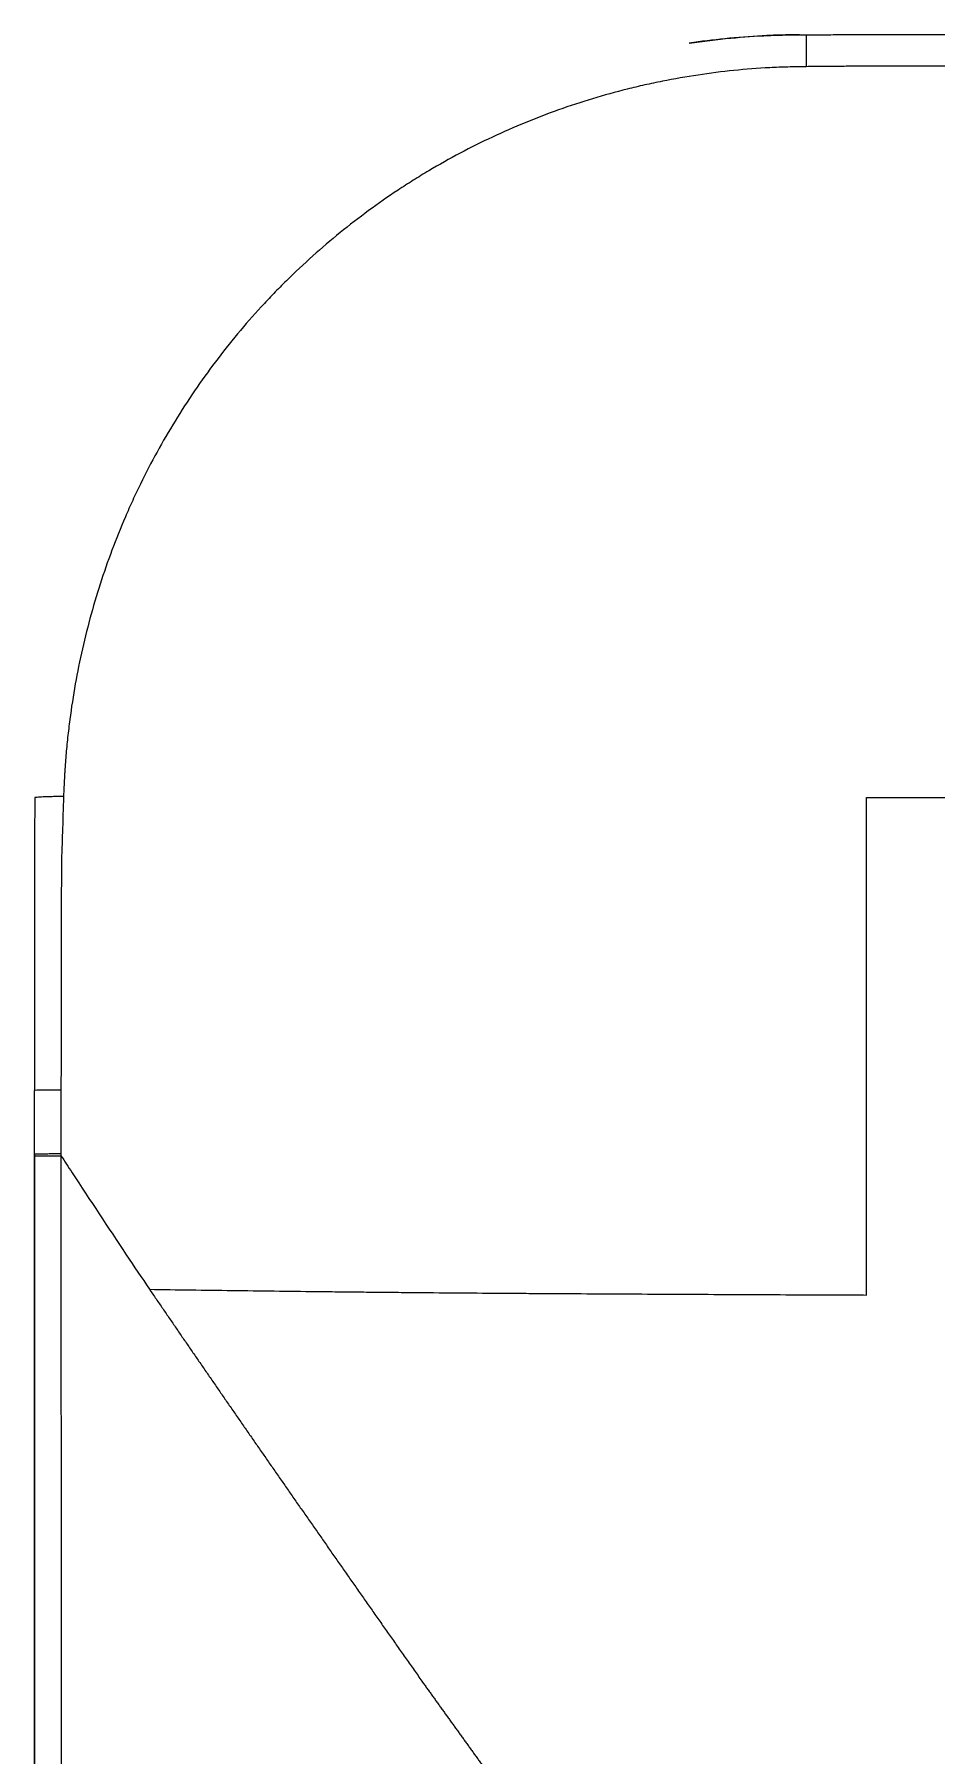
# Model space of a CAD drawing. Header units: inches. Extents: x 3778 to 56227, y -16914 to 35091.
# Drawn here: x 46528.6 to 46575, y -10638.1 to -10549.6 of the extents above; entities that cross this region are included whole.
import ezdxf

# ---------------------------------------------------------------- set-up
doc = ezdxf.new("R2010")
doc.units = ezdxf.units.IN
doc.header["$LTSCALE"] = 100
doc.header["$MEASUREMENT"] = 0
doc.layers.add('2-con', color=2, linetype='Continuous')
doc.layers.add('mark-B', color=2, linetype='Continuous', lineweight=20)

# ---------------------------------------------------------------- blocks, each defined once
blk = doc.blocks.new('무풍1way 일반')
at = {"layer": 'mark-B'}
blk.add_ellipse((598.086, -446.103), major_axis=(2.309, 0), ratio=0.009278, start_param=5.140828, end_param=6.269135, dxfattribs=at)
blk.add_ellipse((598.086, -446.103), major_axis=(2.309, 0), ratio=0.009278, start_param=5.140828, end_param=6.269135, dxfattribs=at)
for points, degree in [([(600.325, -40.672), (600.375, -174.728), (600.395, -308.782), (600.411, -442.837)], 3), ([(600.325, -40.672), (600.375, -174.728), (600.395, -308.782), (600.411, -442.837)], 3), ([(558.918, -435.587), (558.483, -435.586), (558.047, -435.584), (557.612, -435.582)], 3), ([(558.918, -435.587), (558.483, -435.586), (558.047, -435.584), (557.612, -435.582)], 3), ([(600.395, -442.837), (600.411, -442.837)], 1), ([(600.395, -442.837), (600.411, -442.837)], 1), ([(557.612, -461.163), (555.816, -461.163), (554.02, -461.163), (552.222, -461.163)], 3), ([(557.612, -461.163), (555.816, -461.163), (554.02, -461.163), (552.222, -461.163)], 3), ([(600.373, -461.165), (600.389, -461.165)], 1), ([(600.373, -461.165), (600.389, -461.165)], 1)]:
    blk.add_open_spline(points, degree=degree, dxfattribs=at)
for points, knots in [([(599.047, -442.747), (599.041, -409.249), (599.035, -375.75), (599.018, -308.753), (599.007, -275.254), (598.978, -208.257), (598.96, -174.758), (598.925, -124.51), (598.912, -107.761), (598.883, -74.262), (598.867, -57.513), (598.848, -40.763)], [0, 0, 0, 0, 0.25, 0.25, 0.5, 0.5, 0.75, 0.75, 0.875, 0.875, 1, 1, 1, 1]), ([(599.047, -442.747), (599.041, -409.249), (599.035, -375.75), (599.018, -308.753), (599.007, -275.254), (598.978, -208.257), (598.96, -174.758), (598.925, -124.51), (598.912, -107.761), (598.883, -74.262), (598.867, -57.513), (598.848, -40.763)], [0, 0, 0, 0, 0.25, 0.25, 0.5, 0.5, 0.75, 0.75, 0.875, 0.875, 1, 1, 1, 1]), ([(600.307, -40.746), (600.313, -57.496), (600.319, -74.245), (600.33, -107.743), (600.335, -124.493), (600.349, -174.741), (600.357, -208.239), (600.37, -275.236), (600.376, -308.735), (600.386, -375.731), (600.391, -409.23), (600.395, -442.728)], [0, 0, 0, 0, 0.125, 0.125, 0.25, 0.25, 0.5, 0.5, 0.75, 0.75, 1, 1, 1, 1]), ([(600.307, -40.746), (600.313, -57.496), (600.319, -74.245), (600.33, -107.743), (600.335, -124.493), (600.349, -174.741), (600.357, -208.239), (600.37, -275.236), (600.376, -308.735), (600.386, -375.731), (600.391, -409.23), (600.395, -442.728)], [0, 0, 0, 0, 0.125, 0.125, 0.25, 0.25, 0.5, 0.5, 0.75, 0.75, 1, 1, 1, 1]), ([(594.494, -435.876), (594.438, -435.793), (594.325, -435.628), (594.155, -435.38), (593.985, -435.131), (593.814, -434.882), (593.642, -434.632), (593.471, -434.382), (593.298, -434.131), (593.126, -433.88), (592.953, -433.627), (592.779, -433.375), (592.605, -433.122), (592.43, -432.868), (592.255, -432.613), (592.08, -432.358), (591.904, -432.103), (591.727, -431.847), (591.55, -431.59), (591.373, -431.333), (591.195, -431.075), (591.017, -430.816), (590.838, -430.557), (590.658, -430.298), (590.479, -430.038), (590.298, -429.777), (590.118, -429.516), (589.936, -429.254), (589.755, -428.991), (589.572, -428.728), (589.39, -428.465), (589.207, -428.2), (589.023, -427.936), (588.839, -427.67), (588.654, -427.404), (588.469, -427.138), (588.284, -426.871), (588.098, -426.603), (587.911, -426.335), (587.724, -426.066), (587.537, -425.797), (587.349, -425.527), (587.161, -425.256), (586.972, -424.985), (586.783, -424.713), (586.593, -424.441), (586.403, -424.168), (586.212, -423.895), (586.021, -423.621), (585.829, -423.346), (585.637, -423.071), (585.445, -422.795), (585.252, -422.519), (585.058, -422.242), (584.864, -421.965), (584.67, -421.687), (584.475, -421.408), (584.279, -421.129), (584.084, -420.849), (583.887, -420.569), (583.691, -420.288), (583.493, -420.006), (583.296, -419.724), (583.097, -419.442), (582.899, -419.159), (582.7, -418.875), (582.5, -418.59), (582.3, -418.305), (582.1, -418.02), (581.898, -417.734), (581.697, -417.447), (581.495, -417.16), (581.292, -416.872), (581.089, -416.584), (580.886, -416.295), (580.682, -416.006), (580.525, -415.782), (580.414, -415.626), (580.35, -415.536), (580.286, -415.447), (580.222, -415.358), (580.158, -415.269), (580.094, -415.18), (580.03, -415.091), (579.967, -415.002), (579.903, -414.913), (579.839, -414.824), (579.775, -414.735), (579.711, -414.646), (579.647, -414.557), (579.583, -414.468), (579.519, -414.379), (579.455, -414.29), (579.391, -414.201), (579.327, -414.112), (579.263, -414.023), (579.199, -413.934), (579.134, -413.845), (579.07, -413.756), (579.006, -413.667), (578.942, -413.578), (578.878, -413.489), (578.814, -413.4), (578.75, -413.311), (578.686, -413.222), (578.622, -413.133), (578.557, -413.044), (578.493, -412.955), (578.429, -412.866), (578.365, -412.777), (578.301, -412.688), (578.237, -412.599), (578.173, -412.51), (578.108, -412.421), (578.044, -412.332), (577.98, -412.243), (577.916, -412.154), (577.852, -412.065), (577.787, -411.976), (577.723, -411.887), (577.659, -411.798), (577.595, -411.709), (577.531, -411.62), (577.466, -411.531), (577.402, -411.441), (577.338, -411.352), (577.274, -411.263), (577.21, -411.174), (577.146, -411.085), (577.081, -410.996), (577.017, -410.907), (576.953, -410.818), (576.889, -410.728), (576.825, -410.639), (576.76, -410.55), (576.696, -410.461), (576.632, -410.372), (576.568, -410.282), (576.504, -410.193), (576.44, -410.104), (576.375, -410.015), (576.311, -409.926), (576.247, -409.836), (576.183, -409.747), (576.14, -409.688), (576.119, -409.658)], [0, 0, 0, 0, 0.009448, 0.018917, 0.028408, 0.037921, 0.047456, 0.057012, 0.06659, 0.076189, 0.08581, 0.095453, 0.105117, 0.114803, 0.12451, 0.134239, 0.14399, 0.153762, 0.163556, 0.173372, 0.183209, 0.193067, 0.202947, 0.212849, 0.222772, 0.232717, 0.242683, 0.252671, 0.26268, 0.272711, 0.282763, 0.292837, 0.302932, 0.313049, 0.323187, 0.333347, 0.343528, 0.353731, 0.363955, 0.374201, 0.384467, 0.394756, 0.405066, 0.415397, 0.42575, 0.436124, 0.446519, 0.456936, 0.467374, 0.477834, 0.488314, 0.498817, 0.50934, 0.519885, 0.530452, 0.541039, 0.551648, 0.562278, 0.57293, 0.583603, 0.594297, 0.605012, 0.615749, 0.626507, 0.637286, 0.648086, 0.658908, 0.669751, 0.680615, 0.6915, 0.702407, 0.713334, 0.724283, 0.735253, 0.746244, 0.757257, 0.76829, 0.771724, 0.775148, 0.77856, 0.781966, 0.785372, 0.788778, 0.792184, 0.79559, 0.798997, 0.802403, 0.805809, 0.809215, 0.812621, 0.816028, 0.819434, 0.82284, 0.826247, 0.829653, 0.833059, 0.836466, 0.839872, 0.843279, 0.846685, 0.850092, 0.853498, 0.856905, 0.860311, 0.863718, 0.867125, 0.870531, 0.873938, 0.877345, 0.880751, 0.884158, 0.887565, 0.890971, 0.894378, 0.897785, 0.901192, 0.904599, 0.908006, 0.911413, 0.914819, 0.918226, 0.921633, 0.92504, 0.928447, 0.931854, 0.935262, 0.938669, 0.942076, 0.945483, 0.94889, 0.952297, 0.955704, 0.959112, 0.962519, 0.965926, 0.969333, 0.972741, 0.976148, 0.979555, 0.982963, 0.98637, 0.989778, 0.993185, 0.996593, 1, 1, 1, 1]), ([(594.494, -435.876), (594.438, -435.793), (594.325, -435.628), (594.155, -435.38), (593.985, -435.131), (593.814, -434.882), (593.642, -434.632), (593.471, -434.382), (593.298, -434.131), (593.126, -433.88), (592.953, -433.627), (592.779, -433.375), (592.605, -433.122), (592.43, -432.868), (592.255, -432.613), (592.08, -432.358), (591.904, -432.103), (591.727, -431.847), (591.55, -431.59), (591.373, -431.333), (591.195, -431.075), (591.017, -430.816), (590.838, -430.557), (590.658, -430.298), (590.479, -430.038), (590.298, -429.777), (590.118, -429.516), (589.936, -429.254), (589.755, -428.991), (589.572, -428.728), (589.39, -428.465), (589.207, -428.2), (589.023, -427.936), (588.839, -427.67), (588.654, -427.404), (588.469, -427.138), (588.284, -426.871), (588.098, -426.603), (587.911, -426.335), (587.724, -426.066), (587.537, -425.797), (587.349, -425.527), (587.161, -425.256), (586.972, -424.985), (586.783, -424.713), (586.593, -424.441), (586.403, -424.168), (586.212, -423.895), (586.021, -423.621), (585.829, -423.346), (585.637, -423.071), (585.445, -422.795), (585.252, -422.519), (585.058, -422.242), (584.864, -421.965), (584.67, -421.687), (584.475, -421.408), (584.279, -421.129), (584.084, -420.849), (583.887, -420.569), (583.691, -420.288), (583.493, -420.006), (583.296, -419.724), (583.097, -419.442), (582.899, -419.159), (582.7, -418.875), (582.5, -418.59), (582.3, -418.305), (582.1, -418.02), (581.898, -417.734), (581.697, -417.447), (581.495, -417.16), (581.292, -416.872), (581.089, -416.584), (580.886, -416.295), (580.682, -416.006), (580.525, -415.782), (580.414, -415.626), (580.35, -415.536), (580.286, -415.447), (580.222, -415.358), (580.158, -415.269), (580.094, -415.18), (580.03, -415.091), (579.967, -415.002), (579.903, -414.913), (579.839, -414.824), (579.775, -414.735), (579.711, -414.646), (579.647, -414.557), (579.583, -414.468), (579.519, -414.379), (579.455, -414.29), (579.391, -414.201), (579.327, -414.112), (579.263, -414.023), (579.199, -413.934), (579.134, -413.845), (579.07, -413.756), (579.006, -413.667), (578.942, -413.578), (578.878, -413.489), (578.814, -413.4), (578.75, -413.311), (578.686, -413.222), (578.622, -413.133), (578.557, -413.044), (578.493, -412.955), (578.429, -412.866), (578.365, -412.777), (578.301, -412.688), (578.237, -412.599), (578.173, -412.51), (578.108, -412.421), (578.044, -412.332), (577.98, -412.243), (577.916, -412.154), (577.852, -412.065), (577.787, -411.976), (577.723, -411.887), (577.659, -411.798), (577.595, -411.709), (577.531, -411.62), (577.466, -411.531), (577.402, -411.441), (577.338, -411.352), (577.274, -411.263), (577.21, -411.174), (577.146, -411.085), (577.081, -410.996), (577.017, -410.907), (576.953, -410.818), (576.889, -410.728), (576.825, -410.639), (576.76, -410.55), (576.696, -410.461), (576.632, -410.372), (576.568, -410.282), (576.504, -410.193), (576.44, -410.104), (576.375, -410.015), (576.311, -409.926), (576.247, -409.836), (576.183, -409.747), (576.14, -409.688), (576.119, -409.658)], [0, 0, 0, 0, 0.009448, 0.018917, 0.028408, 0.037921, 0.047456, 0.057012, 0.06659, 0.076189, 0.08581, 0.095453, 0.105117, 0.114803, 0.12451, 0.134239, 0.14399, 0.153762, 0.163556, 0.173372, 0.183209, 0.193067, 0.202947, 0.212849, 0.222772, 0.232717, 0.242683, 0.252671, 0.26268, 0.272711, 0.282763, 0.292837, 0.302932, 0.313049, 0.323187, 0.333347, 0.343528, 0.353731, 0.363955, 0.374201, 0.384467, 0.394756, 0.405066, 0.415397, 0.42575, 0.436124, 0.446519, 0.456936, 0.467374, 0.477834, 0.488314, 0.498817, 0.50934, 0.519885, 0.530452, 0.541039, 0.551648, 0.562278, 0.57293, 0.583603, 0.594297, 0.605012, 0.615749, 0.626507, 0.637286, 0.648086, 0.658908, 0.669751, 0.680615, 0.6915, 0.702407, 0.713334, 0.724283, 0.735253, 0.746244, 0.757257, 0.76829, 0.771724, 0.775148, 0.77856, 0.781966, 0.785372, 0.788778, 0.792184, 0.79559, 0.798997, 0.802403, 0.805809, 0.809215, 0.812621, 0.816028, 0.819434, 0.82284, 0.826247, 0.829653, 0.833059, 0.836466, 0.839872, 0.843279, 0.846685, 0.850092, 0.853498, 0.856905, 0.860311, 0.863718, 0.867125, 0.870531, 0.873938, 0.877345, 0.880751, 0.884158, 0.887565, 0.890971, 0.894378, 0.897785, 0.901192, 0.904599, 0.908006, 0.911413, 0.914819, 0.918226, 0.921633, 0.92504, 0.928447, 0.931854, 0.935262, 0.938669, 0.942076, 0.945483, 0.94889, 0.952297, 0.955704, 0.959112, 0.962519, 0.965926, 0.969333, 0.972741, 0.976148, 0.979555, 0.982963, 0.98637, 0.989778, 0.993185, 0.996593, 1, 1, 1, 1]), ([(557.612, -435.582), (557.612, -437.719), (557.612, -439.855), (557.612, -443.057), (557.612, -444.124), (557.612, -446.257), (557.612, -447.324), (557.612, -450.522), (557.612, -452.653), (557.612, -455.846), (557.612, -456.91), (557.612, -459.037), (557.612, -460.1), (557.612, -461.163)], [0, 0, 0, 0, 0.25, 0.25, 0.375, 0.375, 0.5, 0.5, 0.75, 0.75, 0.875, 0.875, 1, 1, 1, 1]), ([(557.612, -435.582), (557.612, -437.719), (557.612, -439.855), (557.612, -443.057), (557.612, -444.124), (557.612, -446.257), (557.612, -447.324), (557.612, -450.522), (557.612, -452.653), (557.612, -455.846), (557.612, -456.91), (557.612, -459.037), (557.612, -460.1), (557.612, -461.163)], [0, 0, 0, 0, 0.25, 0.25, 0.375, 0.375, 0.5, 0.5, 0.75, 0.75, 0.875, 0.875, 1, 1, 1, 1]), ([(594.494, -435.876), (593.788, -435.865), (592.371, -435.845), (590.946, -435.826), (588.802, -435.798), (587.364, -435.781), (585.555, -435.76), (585.192, -435.756), (584.648, -435.75), (584.466, -435.748), (584.103, -435.744), (583.921, -435.742), (583.557, -435.738), (583.375, -435.736), (583.01, -435.732), (582.827, -435.731), (582.277, -435.725), (581.91, -435.722), (580.806, -435.711), (580.066, -435.705), (578.58, -435.693), (577.834, -435.687), (576.711, -435.679), (576.337, -435.677), (575.586, -435.672), (575.21, -435.669), (574.457, -435.664), (574.08, -435.662), (573.325, -435.657), (572.947, -435.655), (571.059, -435.644), (569.545, -435.636), (567.272, -435.624), (566.514, -435.621), (564.997, -435.613), (564.238, -435.61), (561.96, -435.6), (560.439, -435.593), (558.918, -435.587)], [0, 0, 0, 0, 0.0625, 0.125, 0.125, 0.25, 0.25, 0.28125, 0.28125, 0.296875, 0.296875, 0.3125, 0.3125, 0.328125, 0.328125, 0.34375, 0.34375, 0.375, 0.375, 0.4375, 0.4375, 0.5, 0.5, 0.53125, 0.53125, 0.5625, 0.5625, 0.59375, 0.59375, 0.625, 0.625, 0.75, 0.75, 0.8125, 0.8125, 0.875, 0.875, 1, 1, 1, 1]), ([(594.494, -435.876), (593.788, -435.865), (592.371, -435.845), (590.946, -435.826), (588.802, -435.798), (587.364, -435.781), (585.555, -435.76), (585.192, -435.756), (584.648, -435.75), (584.466, -435.748), (584.103, -435.744), (583.921, -435.742), (583.557, -435.738), (583.375, -435.736), (583.01, -435.732), (582.827, -435.731), (582.277, -435.725), (581.91, -435.722), (580.806, -435.711), (580.066, -435.705), (578.58, -435.693), (577.834, -435.687), (576.711, -435.679), (576.337, -435.677), (575.586, -435.672), (575.21, -435.669), (574.457, -435.664), (574.08, -435.662), (573.325, -435.657), (572.947, -435.655), (571.059, -435.644), (569.545, -435.636), (567.272, -435.624), (566.514, -435.621), (564.997, -435.613), (564.238, -435.61), (561.96, -435.6), (560.439, -435.593), (558.918, -435.587)], [0, 0, 0, 0, 0.0625, 0.125, 0.125, 0.25, 0.25, 0.28125, 0.28125, 0.296875, 0.296875, 0.3125, 0.3125, 0.328125, 0.328125, 0.34375, 0.34375, 0.375, 0.375, 0.4375, 0.4375, 0.5, 0.5, 0.53125, 0.53125, 0.5625, 0.5625, 0.59375, 0.59375, 0.625, 0.625, 0.75, 0.75, 0.8125, 0.8125, 0.875, 0.875, 1, 1, 1, 1]), ([(599.047, -442.747), (598.856, -442.455), (597.744, -440.755), (596.228, -438.464), (594.892, -436.468), (594.494, -435.876)], [0, 0, 0, 0, 0.127214, 0.740888, 1, 1, 1, 1]), ([(599.047, -442.747), (598.856, -442.455), (597.744, -440.755), (596.228, -438.464), (594.892, -436.468), (594.494, -435.876)], [0, 0, 0, 0, 0.127214, 0.740888, 1, 1, 1, 1]), ([(599.045, -446.123), (599.045, -446.036), (599.046, -445.948), (599.046, -445.527), (599.046, -445.193), (599.047, -444.332), (599.047, -443.805), (599.047, -443.137), (599.047, -442.996), (599.047, -442.855)], [0, 0, 0, 0, 0.080228, 0.080228, 0.386806, 0.386806, 0.870453, 0.870453, 1, 1, 1, 1]), ([(599.045, -446.123), (599.045, -446.036), (599.046, -445.948), (599.046, -445.527), (599.046, -445.193), (599.047, -444.332), (599.047, -443.805), (599.047, -443.137), (599.047, -442.996), (599.047, -442.855)], [0, 0, 0, 0, 0.080228, 0.080228, 0.386806, 0.386806, 0.870453, 0.870453, 1, 1, 1, 1]), ([(600.395, -442.728), (600.395, -442.728), (600.395, -442.729), (600.394, -442.729), (600.393, -442.729), (600.392, -442.729), (600.391, -442.729), (600.389, -442.73), (600.387, -442.73), (600.386, -442.73), (600.383, -442.73), (600.381, -442.731), (600.378, -442.731), (600.376, -442.731), (600.373, -442.731), (600.369, -442.731), (600.366, -442.732), (600.362, -442.732), (600.358, -442.732), (600.354, -442.732), (600.35, -442.732), (600.345, -442.733), (600.341, -442.733), (600.336, -442.733), (600.33, -442.733), (600.325, -442.734), (600.319, -442.734), (600.314, -442.734), (600.308, -442.734), (600.301, -442.734), (600.295, -442.735), (600.288, -442.735), (600.281, -442.735), (600.274, -442.735), (600.267, -442.735), (600.26, -442.736), (600.252, -442.736), (600.244, -442.736), (600.236, -442.736), (600.228, -442.736), (600.219, -442.737), (600.211, -442.737), (600.202, -442.737), (600.193, -442.737), (600.183, -442.737), (600.174, -442.737), (600.164, -442.738), (600.154, -442.738), (600.144, -442.738), (600.134, -442.738), (600.123, -442.738), (600.113, -442.739), (600.102, -442.739), (600.091, -442.739), (600.08, -442.739), (600.068, -442.739), (600.056, -442.739), (600.045, -442.74), (600.033, -442.74), (600.017, -442.74), (599.996, -442.74), (599.97, -442.741), (599.944, -442.741), (599.917, -442.741), (599.889, -442.742), (599.861, -442.742), (599.832, -442.742), (599.802, -442.742), (599.772, -442.743), (599.741, -442.743), (599.709, -442.743), (599.677, -442.744), (599.644, -442.744), (599.61, -442.744), (599.576, -442.744), (599.542, -442.745), (599.507, -442.745), (599.471, -442.745), (599.435, -442.745), (599.398, -442.746), (599.361, -442.746), (599.323, -442.746), (599.285, -442.746), (599.246, -442.746), (599.207, -442.747), (599.168, -442.747), (599.128, -442.747), (599.088, -442.747), (599.061, -442.747), (599.047, -442.747)], [0, 0, 0, 0, 0.008619, 0.017239, 0.025858, 0.034477, 0.043096, 0.051716, 0.060335, 0.068954, 0.077573, 0.086193, 0.094812, 0.103431, 0.11205, 0.12067, 0.129289, 0.137908, 0.146527, 0.155147, 0.163766, 0.172385, 0.181004, 0.189624, 0.198243, 0.206862, 0.215481, 0.224101, 0.23272, 0.241339, 0.249959, 0.258578, 0.267197, 0.275816, 0.284436, 0.293055, 0.301674, 0.310293, 0.318913, 0.327532, 0.336151, 0.34477, 0.35339, 0.362009, 0.370628, 0.379247, 0.387867, 0.396486, 0.405105, 0.413724, 0.422344, 0.430963, 0.439582, 0.448201, 0.456821, 0.46544, 0.474059, 0.482678, 0.491298, 0.499917, 0.517161, 0.534405, 0.55165, 0.568894, 0.586138, 0.603382, 0.620627, 0.637871, 0.655115, 0.672359, 0.689604, 0.706848, 0.724092, 0.741336, 0.758581, 0.775825, 0.793069, 0.810313, 0.827558, 0.844802, 0.862046, 0.87929, 0.896535, 0.913779, 0.931023, 0.948267, 0.965512, 0.982756, 1, 1, 1, 1]), ([(600.395, -442.728), (600.395, -442.728), (600.395, -442.729), (600.394, -442.729), (600.393, -442.729), (600.392, -442.729), (600.391, -442.729), (600.389, -442.73), (600.387, -442.73), (600.386, -442.73), (600.383, -442.73), (600.381, -442.731), (600.378, -442.731), (600.376, -442.731), (600.373, -442.731), (600.369, -442.731), (600.366, -442.732), (600.362, -442.732), (600.358, -442.732), (600.354, -442.732), (600.35, -442.732), (600.345, -442.733), (600.341, -442.733), (600.336, -442.733), (600.33, -442.733), (600.325, -442.734), (600.319, -442.734), (600.314, -442.734), (600.308, -442.734), (600.301, -442.734), (600.295, -442.735), (600.288, -442.735), (600.281, -442.735), (600.274, -442.735), (600.267, -442.735), (600.26, -442.736), (600.252, -442.736), (600.244, -442.736), (600.236, -442.736), (600.228, -442.736), (600.219, -442.737), (600.211, -442.737), (600.202, -442.737), (600.193, -442.737), (600.183, -442.737), (600.174, -442.737), (600.164, -442.738), (600.154, -442.738), (600.144, -442.738), (600.134, -442.738), (600.123, -442.738), (600.113, -442.739), (600.102, -442.739), (600.091, -442.739), (600.08, -442.739), (600.068, -442.739), (600.056, -442.739), (600.045, -442.74), (600.033, -442.74), (600.017, -442.74), (599.996, -442.74), (599.97, -442.741), (599.944, -442.741), (599.917, -442.741), (599.889, -442.742), (599.861, -442.742), (599.832, -442.742), (599.802, -442.742), (599.772, -442.743), (599.741, -442.743), (599.709, -442.743), (599.677, -442.744), (599.644, -442.744), (599.61, -442.744), (599.576, -442.744), (599.542, -442.745), (599.507, -442.745), (599.471, -442.745), (599.435, -442.745), (599.398, -442.746), (599.361, -442.746), (599.323, -442.746), (599.285, -442.746), (599.246, -442.746), (599.207, -442.747), (599.168, -442.747), (599.128, -442.747), (599.088, -442.747), (599.061, -442.747), (599.047, -442.747)], [0, 0, 0, 0, 0.008619, 0.017239, 0.025858, 0.034477, 0.043096, 0.051716, 0.060335, 0.068954, 0.077573, 0.086193, 0.094812, 0.103431, 0.11205, 0.12067, 0.129289, 0.137908, 0.146527, 0.155147, 0.163766, 0.172385, 0.181004, 0.189624, 0.198243, 0.206862, 0.215481, 0.224101, 0.23272, 0.241339, 0.249959, 0.258578, 0.267197, 0.275816, 0.284436, 0.293055, 0.301674, 0.310293, 0.318913, 0.327532, 0.336151, 0.34477, 0.35339, 0.362009, 0.370628, 0.379247, 0.387867, 0.396486, 0.405105, 0.413724, 0.422344, 0.430963, 0.439582, 0.448201, 0.456821, 0.46544, 0.474059, 0.482678, 0.491298, 0.499917, 0.517161, 0.534405, 0.55165, 0.568894, 0.586138, 0.603382, 0.620627, 0.637871, 0.655115, 0.672359, 0.689604, 0.706848, 0.724092, 0.741336, 0.758581, 0.775825, 0.793069, 0.810313, 0.827558, 0.844802, 0.862046, 0.87929, 0.896535, 0.913779, 0.931023, 0.948267, 0.965512, 0.982756, 1, 1, 1, 1]), ([(599.047, -442.855), (599.047, -442.819), (599.047, -442.784), (599.047, -442.748), (599.047, -442.748), (599.047, -442.748)], [0, 0, 0, 0, 0.999608, 0.999608, 1, 1, 1, 1]), ([(599.047, -442.855), (599.047, -442.819), (599.047, -442.784), (599.047, -442.748), (599.047, -442.748), (599.047, -442.748)], [0, 0, 0, 0, 0.999608, 0.999608, 1, 1, 1, 1]), ([(600.395, -442.837), (600.393, -442.838), (600.384, -442.839), (600.351, -442.841), (600.327, -442.842), (600.263, -442.843), (600.224, -442.844), (600.133, -442.846), (600.08, -442.847), (599.961, -442.848), (599.896, -442.849), (599.753, -442.851), (599.676, -442.851), (599.511, -442.853), (599.424, -442.853), (599.241, -442.854), (599.146, -442.855), (599.047, -442.855)], [0, 0, 0, 0, 0.125, 0.125, 0.25, 0.25, 0.375, 0.375, 0.5, 0.5, 0.625, 0.625, 0.75, 0.75, 0.875, 0.875, 1, 1, 1, 1]), ([(600.395, -442.837), (600.393, -442.838), (600.384, -442.839), (600.351, -442.841), (600.327, -442.842), (600.263, -442.843), (600.224, -442.844), (600.133, -442.846), (600.08, -442.847), (599.961, -442.848), (599.896, -442.849), (599.753, -442.851), (599.676, -442.851), (599.511, -442.853), (599.424, -442.853), (599.241, -442.854), (599.146, -442.855), (599.047, -442.855)], [0, 0, 0, 0, 0.125, 0.125, 0.25, 0.25, 0.375, 0.375, 0.5, 0.5, 0.625, 0.625, 0.75, 0.75, 0.875, 0.875, 1, 1, 1, 1]), ([(600.395, -442.728), (600.395, -442.729), (600.395, -442.729), (600.395, -442.766), (600.395, -442.801), (600.395, -442.837)], [0, 0, 0, 0, 0.013547, 0.013547, 1, 1, 1, 1]), ([(600.395, -442.728), (600.395, -442.729), (600.395, -442.729), (600.395, -442.766), (600.395, -442.801), (600.395, -442.837)], [0, 0, 0, 0, 0.013547, 0.013547, 1, 1, 1, 1]), ([(600.411, -442.837), (600.411, -443.109), (600.411, -443.381), (600.412, -443.926), (600.412, -444.198), (600.412, -445.015), (600.412, -445.559), (600.412, -446.104)], [0, 0, 0, 0, 0.25, 0.25, 0.5, 0.5, 1, 1, 1, 1]), ([(600.411, -442.837), (600.411, -443.109), (600.411, -443.381), (600.412, -443.926), (600.412, -444.198), (600.412, -445.015), (600.412, -445.559), (600.412, -446.104)], [0, 0, 0, 0, 0.25, 0.25, 0.5, 0.5, 1, 1, 1, 1]), ([(600.395, -446.104), (600.395, -448.614), (600.394, -451.125), (600.393, -454.262), (600.393, -454.89), (600.393, -456.145), (600.393, -456.773), (600.392, -457.557), (600.392, -457.714), (600.391, -458.028), (600.39, -458.185), (600.389, -458.656), (600.388, -458.969), (600.383, -459.91), (600.379, -460.538), (600.373, -461.165)], [0, 0, 0, 0, 0.5, 0.5, 0.625, 0.625, 0.75, 0.75, 0.78125, 0.78125, 0.8125, 0.8125, 0.875, 0.875, 1, 1, 1, 1]), ([(600.395, -446.104), (600.395, -448.614), (600.394, -451.125), (600.393, -454.262), (600.393, -454.89), (600.393, -456.145), (600.393, -456.773), (600.392, -457.557), (600.392, -457.714), (600.391, -458.028), (600.39, -458.185), (600.389, -458.656), (600.388, -458.969), (600.383, -459.91), (600.379, -460.538), (600.373, -461.165)], [0, 0, 0, 0, 0.5, 0.5, 0.625, 0.625, 0.75, 0.75, 0.78125, 0.78125, 0.8125, 0.8125, 0.875, 0.875, 1, 1, 1, 1]), ([(598.913, -461.234), (598.933, -460.605), (598.953, -459.975), (598.984, -459.031), (598.994, -458.717), (599.007, -458.323), (599.01, -458.245), (599.014, -458.127), (599.015, -458.087), (599.018, -458.009), (599.019, -457.969), (599.022, -457.851), (599.023, -457.773), (599.025, -457.615), (599.025, -457.537), (599.026, -457.379), (599.026, -457.3), (599.026, -457.143), (599.027, -456.907), (599.027, -456.671), (599.028, -456.198), (599.029, -455.884), (599.031, -454.939), (599.032, -454.309), (599.039, -451.161), (599.043, -448.642), (599.045, -446.123)], [0, 0, 0, 0, 0.125, 0.125, 0.1875, 0.1875, 0.203125, 0.203125, 0.210938, 0.210938, 0.21875, 0.21875, 0.234375, 0.234375, 0.25, 0.25, 0.265625, 0.265625, 0.28125, 0.3125, 0.3125, 0.375, 0.375, 0.5, 0.5, 1, 1, 1, 1]), ([(598.913, -461.234), (598.933, -460.605), (598.953, -459.975), (598.984, -459.031), (598.994, -458.717), (599.007, -458.323), (599.01, -458.245), (599.014, -458.127), (599.015, -458.087), (599.018, -458.009), (599.019, -457.969), (599.022, -457.851), (599.023, -457.773), (599.025, -457.615), (599.025, -457.537), (599.026, -457.379), (599.026, -457.3), (599.026, -457.143), (599.027, -456.907), (599.027, -456.671), (599.028, -456.198), (599.029, -455.884), (599.031, -454.939), (599.032, -454.309), (599.039, -451.161), (599.043, -448.642), (599.045, -446.123)], [0, 0, 0, 0, 0.125, 0.125, 0.1875, 0.1875, 0.203125, 0.203125, 0.210937, 0.210937, 0.21875, 0.21875, 0.234375, 0.234375, 0.25, 0.25, 0.265625, 0.265625, 0.28125, 0.3125, 0.3125, 0.375, 0.375, 0.5, 0.5, 1, 1, 1, 1]), ([(600.372, -461.165), (600.371, -461.169), (600.361, -461.174), (600.324, -461.183), (600.297, -461.187), (600.228, -461.195), (600.186, -461.199), (600.085, -461.206), (600.028, -461.209), (599.899, -461.215), (599.827, -461.218), (599.672, -461.223), (599.588, -461.225), (599.411, -461.229), (599.317, -461.23), (599.12, -461.232), (599.017, -461.233), (598.912, -461.234)], [0, 0, 0, 0, 0.125, 0.125, 0.25, 0.25, 0.375, 0.375, 0.5, 0.5, 0.625, 0.625, 0.75, 0.75, 0.875, 0.875, 1, 1, 1, 1]), ([(600.372, -461.165), (600.371, -461.169), (600.361, -461.174), (600.324, -461.183), (600.297, -461.187), (600.228, -461.195), (600.186, -461.199), (600.085, -461.206), (600.028, -461.209), (599.899, -461.215), (599.827, -461.218), (599.672, -461.223), (599.588, -461.225), (599.411, -461.229), (599.317, -461.23), (599.12, -461.232), (599.017, -461.233), (598.912, -461.234)], [0, 0, 0, 0, 0.125, 0.125, 0.25, 0.25, 0.375, 0.375, 0.5, 0.5, 0.625, 0.625, 0.75, 0.75, 0.875, 0.875, 1, 1, 1, 1]), ([(560.726, -498.753), (561.037, -498.748), (561.347, -498.743), (561.812, -498.731), (561.967, -498.726), (562.277, -498.714), (562.431, -498.706), (563.205, -498.666), (563.821, -498.618), (565.668, -498.431), (566.892, -498.248), (568.263, -497.974), (568.415, -497.943), (568.719, -497.878), (569.174, -497.779), (569.625, -497.672), (570.524, -497.447), (571.118, -497.283), (572.295, -496.927), (572.878, -496.735), (574.034, -496.324), (574.607, -496.104), (576.308, -495.405), (577.421, -494.884), (579.058, -494.017), (579.598, -493.714), (580.266, -493.317), (580.399, -493.237), (580.664, -493.075), (581.059, -492.83), (581.45, -492.578), (582.223, -492.066), (582.729, -491.713), (583.723, -490.983), (584.698, -490.229), (585.636, -489.43), (586.556, -488.607), (587.007, -488.183), (587.669, -487.53), (587.887, -487.31), (588.211, -486.974), (588.318, -486.862), (588.531, -486.636), (589.059, -486.069), (589.567, -485.488), (590.749, -484.068), (591.488, -483.088), (592.524, -481.568), (592.857, -481.053), (593.499, -480.007), (593.808, -479.475), (594.401, -478.395), (594.686, -477.847), (595.026, -477.151), (595.093, -477.012), (595.226, -476.731), (595.292, -476.59), (595.486, -476.167), (595.612, -475.884), (596.223, -474.463), (596.655, -473.31), (597.219, -471.557), (597.393, -470.969), (597.714, -469.785), (597.86, -469.189), (598.125, -467.99), (598.244, -467.387), (598.454, -466.172), (598.545, -465.561), (598.641, -464.792), (598.659, -464.638), (598.694, -464.329), (598.711, -464.175), (598.758, -463.712), (598.8, -463.248), (598.833, -462.784), (598.849, -462.551), (598.854, -462.474), (598.863, -462.319), (598.867, -462.242), (598.888, -461.854), (598.901, -461.544), (598.912, -461.234)], [0, 0, 0, 0, 0.015625, 0.015625, 0.023437, 0.023437, 0.03125, 0.03125, 0.0625, 0.0625, 0.125, 0.125, 0.132812, 0.132812, 0.140625, 0.15625, 0.15625, 0.1875, 0.1875, 0.21875, 0.21875, 0.25, 0.25, 0.3125, 0.3125, 0.34375, 0.34375, 0.351562, 0.351562, 0.359375, 0.375, 0.375, 0.40625, 0.40625, 0.4375, 0.46875, 0.46875, 0.5, 0.5, 0.515625, 0.515625, 0.523437, 0.523437, 0.53125, 0.5625, 0.5625, 0.625, 0.625, 0.65625, 0.65625, 0.6875, 0.6875, 0.71875, 0.71875, 0.726562, 0.726562, 0.734375, 0.734375, 0.75, 0.75, 0.8125, 0.8125, 0.84375, 0.84375, 0.875, 0.875, 0.90625, 0.90625, 0.9375, 0.9375, 0.945312, 0.945312, 0.953125, 0.953125, 0.96875, 0.976563, 0.976563, 0.980469, 0.980469, 0.984375, 0.984375, 1, 1, 1, 1]), ([(560.726, -498.753), (561.037, -498.748), (561.347, -498.743), (561.812, -498.731), (561.967, -498.726), (562.277, -498.714), (562.431, -498.706), (563.205, -498.666), (563.821, -498.618), (565.668, -498.431), (566.892, -498.248), (568.263, -497.974), (568.415, -497.943), (568.719, -497.878), (569.174, -497.779), (569.625, -497.672), (570.524, -497.447), (571.118, -497.283), (572.295, -496.927), (572.878, -496.735), (574.034, -496.324), (574.607, -496.104), (576.308, -495.405), (577.421, -494.884), (579.058, -494.017), (579.598, -493.714), (580.266, -493.317), (580.399, -493.237), (580.664, -493.075), (581.059, -492.83), (581.45, -492.578), (582.223, -492.066), (582.729, -491.713), (583.723, -490.983), (584.698, -490.229), (585.636, -489.43), (586.556, -488.607), (587.007, -488.183), (587.669, -487.53), (587.887, -487.31), (588.211, -486.974), (588.318, -486.862), (588.531, -486.636), (589.059, -486.069), (589.567, -485.488), (590.749, -484.068), (591.488, -483.088), (592.524, -481.568), (592.857, -481.053), (593.499, -480.007), (593.808, -479.475), (594.401, -478.395), (594.686, -477.847), (595.026, -477.151), (595.093, -477.012), (595.226, -476.731), (595.292, -476.59), (595.486, -476.167), (595.612, -475.884), (596.223, -474.463), (596.655, -473.31), (597.219, -471.557), (597.393, -470.969), (597.714, -469.785), (597.86, -469.189), (598.125, -467.99), (598.244, -467.387), (598.454, -466.172), (598.545, -465.561), (598.641, -464.792), (598.659, -464.638), (598.694, -464.329), (598.711, -464.175), (598.758, -463.712), (598.8, -463.248), (598.833, -462.784), (598.849, -462.551), (598.854, -462.474), (598.863, -462.319), (598.867, -462.242), (598.888, -461.854), (598.901, -461.544), (598.912, -461.234)], [0, 0, 0, 0, 0.015625, 0.015625, 0.023437, 0.023437, 0.03125, 0.03125, 0.0625, 0.0625, 0.125, 0.125, 0.132813, 0.132813, 0.140625, 0.15625, 0.15625, 0.1875, 0.1875, 0.21875, 0.21875, 0.25, 0.25, 0.3125, 0.3125, 0.34375, 0.34375, 0.351563, 0.351563, 0.359375, 0.375, 0.375, 0.40625, 0.40625, 0.4375, 0.46875, 0.46875, 0.5, 0.5, 0.515625, 0.515625, 0.523438, 0.523438, 0.53125, 0.5625, 0.5625, 0.625, 0.625, 0.65625, 0.65625, 0.6875, 0.6875, 0.71875, 0.71875, 0.726563, 0.726563, 0.734375, 0.734375, 0.75, 0.75, 0.8125, 0.8125, 0.84375, 0.84375, 0.875, 0.875, 0.90625, 0.90625, 0.9375, 0.9375, 0.945312, 0.945312, 0.953125, 0.953125, 0.96875, 0.976562, 0.976562, 0.980469, 0.980469, 0.984375, 0.984375, 1, 1, 1, 1]), ([(545.995, -498.778), (548.451, -498.778), (550.906, -498.776), (553.668, -498.774), (553.975, -498.774), (554.588, -498.774), (554.895, -498.774), (555.816, -498.773), (556.43, -498.773), (557.35, -498.772), (557.657, -498.772), (558.271, -498.771), (558.578, -498.771), (559.038, -498.77), (559.192, -498.77), (559.422, -498.769), (559.499, -498.768), (559.652, -498.766), (559.729, -498.765), (560.112, -498.761), (560.419, -498.757), (560.726, -498.753)], [0, 0, 0, 0, 0.5, 0.5, 0.5625, 0.5625, 0.625, 0.625, 0.75, 0.75, 0.8125, 0.8125, 0.875, 0.875, 0.90625, 0.90625, 0.921875, 0.921875, 0.9375, 0.9375, 1, 1, 1, 1]), ([(545.995, -498.778), (548.451, -498.778), (550.906, -498.776), (553.668, -498.774), (553.975, -498.774), (554.588, -498.774), (554.895, -498.774), (555.816, -498.773), (556.43, -498.773), (557.35, -498.772), (557.657, -498.772), (558.271, -498.771), (558.578, -498.771), (559.038, -498.77), (559.192, -498.77), (559.422, -498.769), (559.499, -498.768), (559.652, -498.766), (559.729, -498.765), (560.112, -498.761), (560.419, -498.757), (560.726, -498.753)], [0, 0, 0, 0, 0.5, 0.5, 0.5625, 0.5625, 0.625, 0.625, 0.75, 0.75, 0.8125, 0.8125, 0.875, 0.875, 0.90625, 0.90625, 0.921875, 0.921875, 0.9375, 0.9375, 1, 1, 1, 1]), ([(560.713, -500.396), (560.714, -500.395), (560.715, -500.383), (560.717, -500.342), (560.718, -500.312), (560.719, -500.262), (560.719, -500.252), (560.72, -500.23), (560.72, -500.195), (560.721, -500.155), (560.722, -500.07), (560.723, -500.005), (560.723, -499.913), (560.723, -499.894), (560.724, -499.856), (560.724, -499.836), (560.724, -499.775), (560.725, -499.733), (560.725, -499.602), (560.726, -499.509), (560.726, -499.384), (560.726, -499.358), (560.726, -499.307), (560.726, -499.281), (560.726, -499.201), (560.726, -499.147), (560.726, -499.065), (560.726, -499.03), (560.726, -498.995), (560.726, -498.981), (560.726, -498.974), (560.726, -498.953), (560.726, -498.882), (560.726, -498.811), (560.726, -498.753)], [0, 0, 0, 0, 0.125, 0.125, 0.25, 0.25, 0.28125, 0.28125, 0.3125, 0.375, 0.375, 0.5, 0.5, 0.53125, 0.53125, 0.5625, 0.5625, 0.625, 0.625, 0.75, 0.75, 0.78125, 0.78125, 0.8125, 0.8125, 0.875, 0.875, 0.90625, 0.914062, 0.914062, 0.921875, 0.921875, 0.9375, 1, 1, 1, 1]), ([(560.713, -500.396), (560.714, -500.395), (560.715, -500.383), (560.717, -500.342), (560.718, -500.312), (560.719, -500.262), (560.719, -500.252), (560.72, -500.23), (560.72, -500.195), (560.721, -500.155), (560.722, -500.07), (560.723, -500.005), (560.723, -499.913), (560.723, -499.894), (560.724, -499.856), (560.724, -499.836), (560.724, -499.775), (560.725, -499.733), (560.725, -499.602), (560.726, -499.509), (560.726, -499.384), (560.726, -499.358), (560.726, -499.307), (560.726, -499.281), (560.726, -499.201), (560.726, -499.147), (560.726, -499.065), (560.726, -499.03), (560.726, -498.995), (560.726, -498.981), (560.726, -498.974), (560.726, -498.953), (560.726, -498.882), (560.726, -498.811), (560.726, -498.753)], [0, 0, 0, 0, 0.125, 0.125, 0.25, 0.25, 0.28125, 0.28125, 0.3125, 0.375, 0.375, 0.5, 0.5, 0.53125, 0.53125, 0.5625, 0.5625, 0.625, 0.625, 0.75, 0.75, 0.78125, 0.78125, 0.8125, 0.8125, 0.875, 0.875, 0.90625, 0.914062, 0.914062, 0.921875, 0.921875, 0.9375, 1, 1, 1, 1]), ([(566.73, -499.963), (566.02, -500.068), (565.309, -500.155), (563.951, -500.282), (563.306, -500.327), (562.497, -500.363), (562.335, -500.37), (562.011, -500.38), (561.849, -500.383), (561.362, -500.392), (561.037, -500.395), (560.713, -500.396)], [0, 0, 0, 0, 0.356396, 0.356396, 0.678198, 0.678198, 0.758648, 0.758648, 0.839099, 0.839099, 1, 1, 1, 1]), ([(566.73, -499.963), (566.02, -500.068), (565.309, -500.155), (563.951, -500.282), (563.306, -500.327), (562.497, -500.363), (562.335, -500.37), (562.011, -500.38), (561.849, -500.383), (561.362, -500.392), (561.037, -500.395), (560.713, -500.396)], [0, 0, 0, 0, 0.356396, 0.356396, 0.678198, 0.678198, 0.758648, 0.758648, 0.839099, 0.839099, 1, 1, 1, 1]), ([(566.732, -499.978), (566.12, -500.069), (565.507, -500.146), (564.255, -500.273), (563.617, -500.323), (562.818, -500.365), (562.658, -500.372), (562.418, -500.382), (562.338, -500.385), (562.178, -500.39), (561.778, -500.402), (561.378, -500.408), (561.057, -500.41)], [0, 0, 0, 0, 0.324894, 0.324894, 0.662447, 0.662447, 0.746835, 0.746835, 0.789029, 0.789029, 0.831224, 1, 1, 1, 1]), ([(566.732, -499.978), (566.12, -500.069), (565.507, -500.146), (564.255, -500.273), (563.617, -500.323), (562.818, -500.365), (562.658, -500.372), (562.418, -500.382), (562.338, -500.385), (562.178, -500.39), (561.778, -500.402), (561.378, -500.408), (561.057, -500.41)], [0, 0, 0, 0, 0.324894, 0.324894, 0.662447, 0.662447, 0.746835, 0.746835, 0.789029, 0.789029, 0.831224, 1, 1, 1, 1]), ([(560.713, -500.396), (560.406, -500.397), (560.099, -500.398), (559.486, -500.399), (559.18, -500.4), (558.26, -500.401), (557.646, -500.401), (556.42, -500.401), (555.807, -500.401), (554.887, -500.4), (554.58, -500.4), (553.967, -500.4), (553.661, -500.4), (550.901, -500.401), (548.448, -500.401), (545.995, -500.401)], [0, 0, 0, 0, 0.0625, 0.0625, 0.125, 0.125, 0.25, 0.25, 0.375, 0.375, 0.4375, 0.4375, 0.5, 0.5, 1, 1, 1, 1]), ([(560.713, -500.396), (560.406, -500.397), (560.099, -500.398), (559.486, -500.399), (559.18, -500.4), (558.26, -500.401), (557.646, -500.401), (556.42, -500.401), (555.807, -500.401), (554.887, -500.4), (554.58, -500.4), (553.967, -500.4), (553.661, -500.4), (550.901, -500.401), (548.448, -500.401), (545.995, -500.401)], [0, 0, 0, 0, 0.0625, 0.0625, 0.125, 0.125, 0.25, 0.25, 0.375, 0.375, 0.4375, 0.4375, 0.5, 0.5, 1, 1, 1, 1]), ([(560.713, -500.396), (560.713, -500.399), (560.713, -500.401), (560.713, -500.406), (560.713, -500.409), (560.713, -500.412)], [0, 0, 0, 0, 0.436098, 0.436098, 1, 1, 1, 1]), ([(560.713, -500.396), (560.713, -500.399), (560.713, -500.401), (560.713, -500.406), (560.713, -500.409), (560.713, -500.412)], [0, 0, 0, 0, 0.436098, 0.436098, 1, 1, 1, 1])]:
    blk.add_open_spline(points, degree=3, knots=knots, dxfattribs=at)
blk = doc.blocks.new('dpdjzjs')
at = {"layer": 'mark-B', "rotation": 180}
blk.add_blockref('무풍1way 일반', (183099.915, 90780.439), dxfattribs=at)

msp = doc.modelspace()

# ---------------------------------------------------------------- block references
at = {"layer": '2-con'}
msp.add_blockref('dpdjzjs', (-135970.865, -101830.442), dxfattribs=at)

doc.saveas('drawing.dxf')
